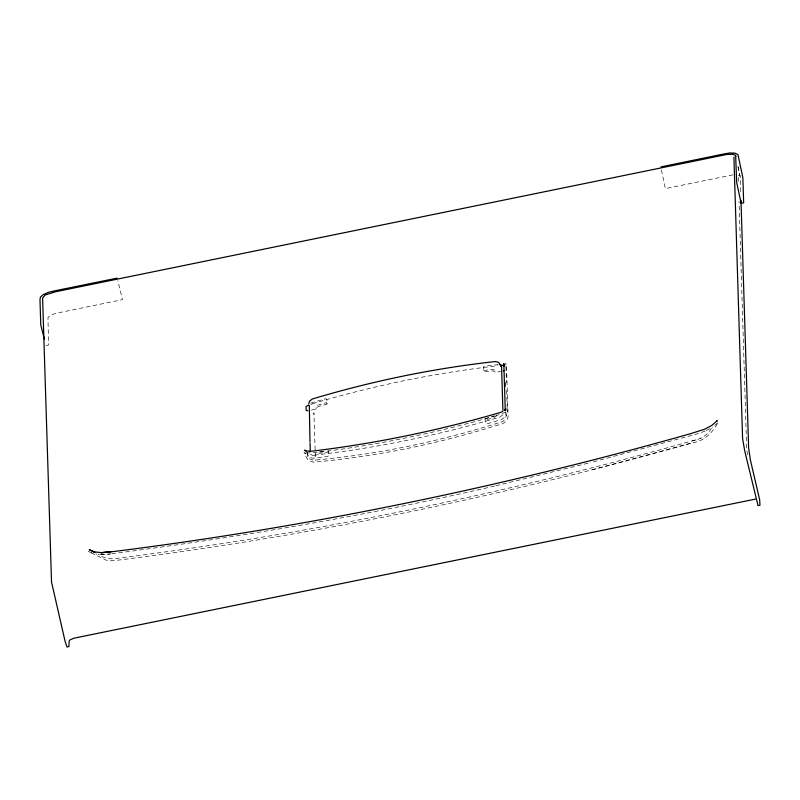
<?xml version="1.0" encoding="UTF-8"?>
<svg xmlns="http://www.w3.org/2000/svg" width="800" height="800" viewBox="0 0 800 800"><rect width="100%" height="100%" fill="white"/><g stroke="black" fill="none" stroke-linecap="round" stroke-linejoin="round"><path stroke-width="0.6" stroke-dasharray="4 3" d="M311.39 410.07L316.02 409.11L316.41 407.82L318.35 406.5L327.05 404.06L326.94 400.41L325.91 398.63L310.6 403.13M496.51 415L496.12 416.29L494.18 417.61L485.48 420.05L485.15 418.62L494.33 415.85M503.05 414.74L499.37 417.37M507.37 410.44L506.92 411.09L507.36 409.86L507.28 411.55L506.55 387.46M711.39 428.21C707.57 435.5 700.12 439.37 692.3 440.83C504.5 493.96 312.93 533.53 119.28 558.04C111.91 559.77 104.19 558.8 98.03 554.12M714.75 425.42L718.5 422.14L718.03 422.63C712.59 432.5 704.33 441.11 692.81 442.72C504.91 495.87 313.26 535.47 119.52 559.98L110.49 560.82L106.36 560.26L88.38 551.43L94.09 553.95M46.05 345.53L48.57 345.02L47.97 317.65L50.34 315.51L54.89 313.56L122.43 299.63L117.79 280.63M505.75 412.1L496.4 415.6M706.26 430.54L712.88 427.07M705.15 431.12L695.7 434.32L590.35 462.64M310.67 404.55L312.58 403.78M700.39 438.3L700.9 438.12M495.22 415.93C436.25 432.94 375.98 445.35 315.04 452.7L305.67 453.02M592.19 469.76L692.64 442.75M692.3 440.83L696.04 439.83M495.78 485.79L589.14 462.94M494.57 486.06C369.22 515.17 242.24 536.68 114.67 553.39L111.81 553.81M498.38 364.61L484.2 366.25L483.54 366.88L483.99 371.96L492.73 370.83L494.73 371.34L495.2 372.46L500.98 371.3M732.95 174.86L665.4 188.6L661.26 169.23M483.66 370.53L492.39 369.41L494.4 369.92L495.2 372.46M319.47 451.85L326.02 451.01M307.37 452.78L307.78 456.67L312.6 458.21L327.16 456.59L328.65 455.8L328.54 452.15L319.8 453.27L317.8 452.76L317.34 451.65M110.92 553.95L101.09 554.63L95.82 553.99M101.09 554.63L109.64 554.03M314.18 455.26L312.24 455.28L310.38 454.15M738.39 175.32L740.04 176.08M303.93 452.06L305.52 453.95L305.01 452.92L305.96 456.51L308.18 460.2L313.08 462.16L318.68 461.7C379.52 455.87 439.6 443.39 497.89 425.05C503.76 424.48 509.48 419.74 508 413.32L506.55 367.03L505.8 363.39L505.86 365.23M505.66 411.87L506.25 416.07L501.59 419.55L486.28 424.05L485.26 422.27L485.15 418.62M306.86 452.19L309.51 458.73L313.27 460.2L318.5 459.75C380.52 453.87 441.68 440.86 501.05 422.07C504.86 421.14 506.84 417.17 506.03 413.43M327.05 404.06L326.71 402.63L318.02 405.08L316.07 406.39L316.02 409.11M328.2 450.72L328.54 452.15M737.96 166.34L740.02 176M738.07 166.91L740.26 177.2L740.75 192.74M747.45 454.9L746.66 448.15L739.05 201.57M313.98 414.47L313.9 412.68L315.51 460.67M738.3 177.39L738.47 182.9M505.9 366.46L506.4 382.52M314.24 455.13A432.6 168.99 -13.4 0 0 406.89 440.36A432.6 169.05 -13.3 0 0 499.3 417.27M312.51 403.67A432.6 164.83 -13.3 0 1 405.04 380.5A432.6 164.89 -13.2 0 1 497.84 365.77"/><path stroke-width="1.2" d="M308.76 403.73L309.66 401.02L312.34 398.99C372.09 381.09 433.39 368.38 495.4 361.54L498.66 362.36L501.57 367.03L502.93 411.01M505.49 409.24L505.1 410.28L506 408.96L504.52 410.43M309.32 405.53L310 441.8M716.51 421.36L717.23 420.66L711.78 425.43L704.73 429.19L691.42 433.42C502.31 487.02 309.38 526.89 114.34 551.46L100.93 552.69L110.77 552L101.52 552.64L93.92 551.81L94.72 552.07L89.26 549.66L94.74 552.45M661.02 166.89L723.01 154.14L729.29 153.01L734.86 153.12L737.94 154.54L742.89 177.9L743.65 202.84L741.13 203.35L736.71 182.62L735.64 155.48M308.6 405.07L305.94 406.61L306.33 410.4M502.37 411.65L499.61 412.7C437.92 430.62 374.88 443.69 311.08 451.26L306.14 451.01L304.56 450.16L306.04 451M503.3 370.83L504.15 370.59M117.06 278.15L55.06 290.77L48.79 292.21L43.3 294.58L40.35 297.23L40 300.03L40.77 324.97L44.49 339.46M307.92 410.8L306.35 410.5M755.35 499.13L73.93 638.2L69.87 639.98L69.16 641.11L68.9 646.61L66.97 646.99L65.08 641.32L51.53 582.06L42.6 298.03L45.22 294.96L55.74 291.72L726.69 154.49L733.01 154.27L734.97 155.01L735.85 156.56M499.6 364.47L504.41 366.01L503.82 363.57L505.24 409.81M501.11 366.31L501.57 367.03M733.92 157L742.58 438.48L744.79 451.23L758.03 505.65L759.96 505.24L759.66 499.75L750.41 460.05L748.63 448L740.98 200.21M505.07 382.56L505.19 386.26M310.04 442.95L310.31 451.66"/></g></svg>
